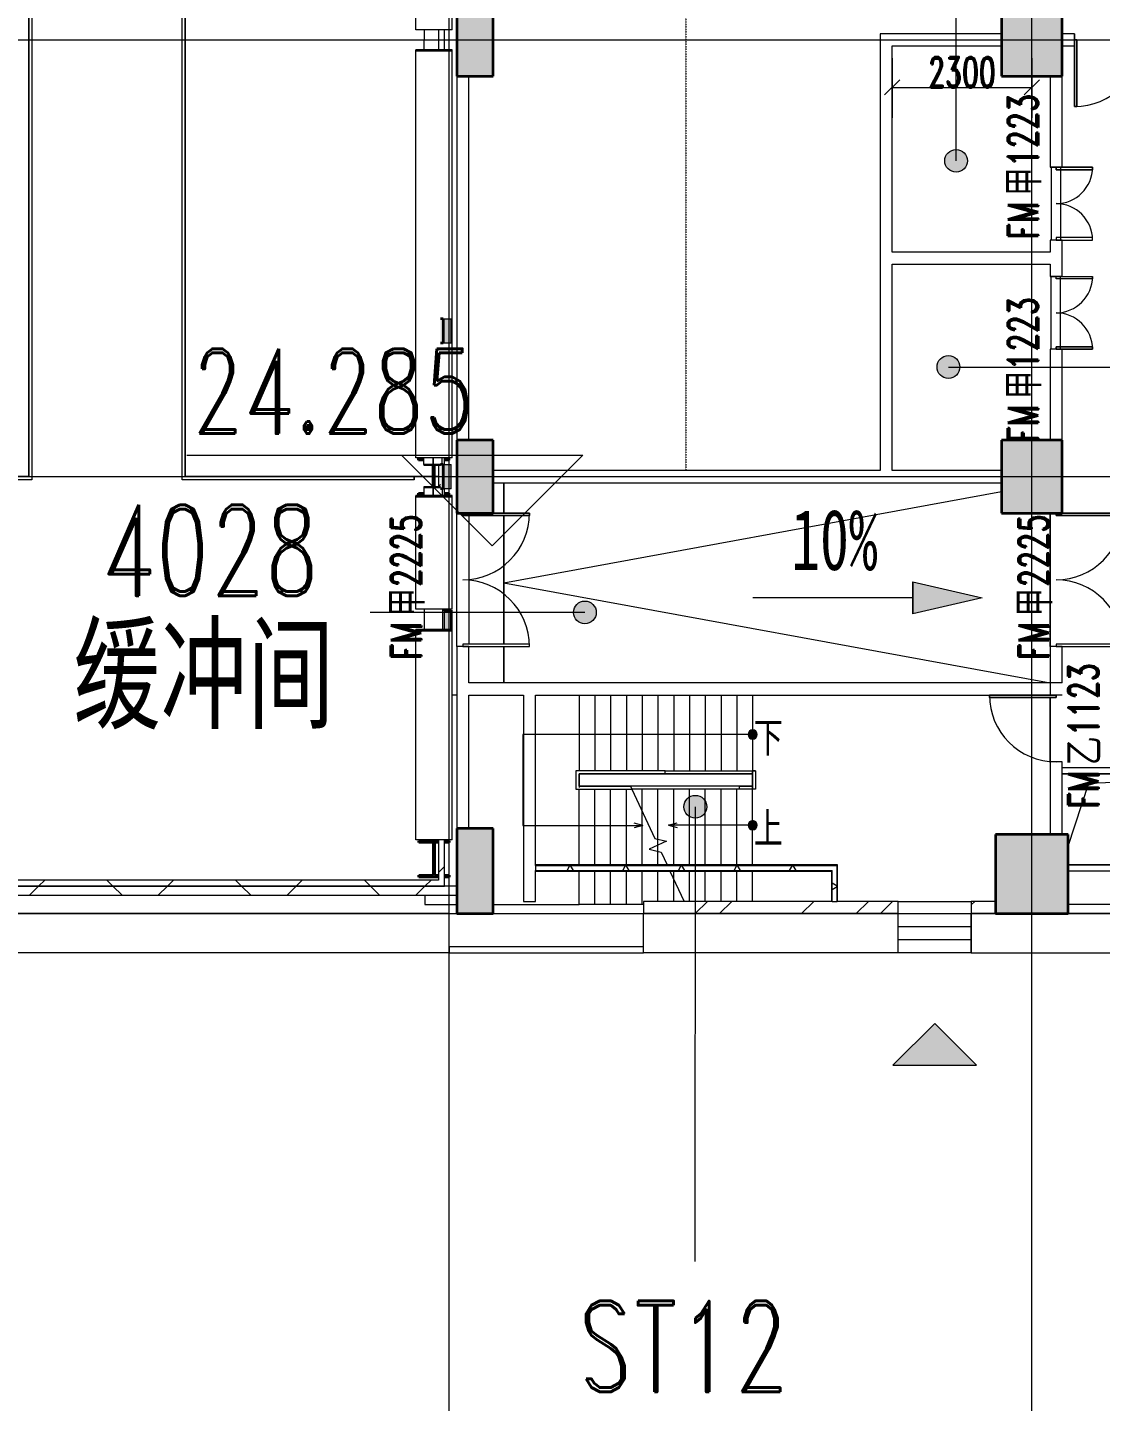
# Model space of a CAD drawing. Header units: millimetres. Extents: x -30000 to 430621, y -31706 to 192400.
# Drawn here: x 237854 to 255531, y -8044 to 14604 of the extents above; entities that cross this region are included whole.
import ezdxf

# ---------------------------------------------------------------- set-up
doc = ezdxf.new("R2010")
doc.units = ezdxf.units.MM
for name, pattern in [('Dash', [6.35, 3.175, -3.175]), ('架空线', [3.97, 2.38, -1.59]), ('轴网线', [22.04, 18.38, -1.83, 0, -1.83])]:
    doc.linetypes.add(name, pattern=pattern)
doc.layers.get('0').update_dxf_attribs({"color": 8})
doc.layers.get('Defpoints').update_dxf_attribs({"color": 8})
for name, color, linetype, lineweight in [('A-ANNO-DIMS', 8, 'Continuous', 9), ('A-ANNO-NOTE', 8, 'Continuous', 5), ('A-AREA-IDEN', 8, 'Continuous', 9), ('A-DETL', 8, 'Continuous', 18), ('A-DETL-GENF', 8, 'Continuous', 18), ('A-DOOR', 8, 'Continuous', 5), ('A-DOOR-IDEN', 8, 'Continuous', 9), ('A-DOOR-OPNG', 8, 'Continuous', 5), ('A-FLOR', 8, 'Continuous', 5), ('A-FLOR-HRAL', 8, 'Continuous', 5), ('A-GENM', 8, 'Continuous', 5), ('A-GLAZ', 8, 'Continuous', 5), ('A-WALL', 8, 'Continuous', 5), ('A-WALL-FNSH', 8, 'Continuous', 9), ('A-WALL-PATT', 8, 'Continuous', 9), ('Q-SPCQ', 8, 'Continuous', 5), ('S-BEAM', 8, 'Continuous', 5), ('S-COLS', 8, 'Continuous', 5), ('S-GRID', 8, 'Continuous', 9), ('S-STRS', 8, 'Continuous', 5), ('S-STRS-MBND', 8, 'Continuous', 5)]:
    doc.layers.add(name, color=color, linetype=linetype, lineweight=lineweight)
doc.styles.add('RomanD', font='romand__.ttf', dxfattribs={"width": 0.7, "height": 1500})
doc.styles.add('RomanD_1', font='romand__.ttf', dxfattribs={"width": 0.7, "height": 500})
doc.styles.add('RomanD_2', font='romand__.ttf', dxfattribs={"width": 0.7, "height": 1400})
doc.styles.add('RomanD_5', font='romand__.ttf', dxfattribs={"width": 0.65, "height": 500})
doc.styles.add('仿宋', font='simfang.ttf', dxfattribs={"width": 0.7, "height": 500})
doc.styles.add('仿宋_2', font='simfang.ttf', dxfattribs={"width": 0.7, "height": 1500})
doc.styles.add('宋体', font='SimSun.ttf', dxfattribs={"width": 0.7, "height": 1000})
doc.styles.add('微软雅黑', font='Microsoft YaHei.ttf', dxfattribs={"width": 0.7, "height": 500})
doc.dimstyles.new('1mm', dxfattribs={"dimscale": 304.8, "dimtxt": 501.787367, "dimasz": 0.82021, "dimexe": 1.64042, "dimexo": 0.0625, "dimgap": 0, "dimtad": 1, "dimdec": 0, "dimzin": 0, "dimdsep": 46, "dimtxsty": 'RomanD_5', "dimblk1": 'OBLIQUE', "dimblk2": 'OBLIQUE', "dimsah": 1, "dimcen": 0.09, "dimazin": 0, "dimtfac": 1, "dimtdec": 4, "dimtix": 1, "dimtmove": 0, "dimatfit": 3, "dimfxl": 1.64042, "dimfxlon": 1, "dimtvp": 1, "dimtolj": 1, "dimtzin": 0, "dimlwd": 18, "dimlwe": 18, "dimarcsym": 2})
pattern_1 = [(45, (-4e-09, 0), (-1060.66, 1060.66), []), (135, (-4e-09, 0), (-1060.66, -1060.66), [])]

# ---------------------------------------------------------------- blocks, each defined once
blk = doc.blocks.new('钢_梁_焊接H - H600X600X20X36-658881-LAY-4F-1_500-A')
at = {"layer": 'S-BEAM', "color": 8, "lineweight": 15, "true_color": 0x777777}
for p, q in [((244250, 21437), (244250, 21436)), ((244385, 21437), (244250, 21437)), ((244250, 21436), (244385, 21436)), ((244250, 21418), (244250, 21436)), ((244540, 21420), (244250, 21420)), ((244250, 21420), (244250, 21418)), ((244250, 21418), (244850, 21418)), ((244250, 14563), (244250, 21418)), ((244850, 21420), (244560, 21420)), ((244850, 21437), (244685, 21437)), ((244685, 21436), (244850, 21436)), ((244850, 21436), (244850, 21437)), ((244850, 21418), (244850, 21436)), ((244850, 21418), (244850, 21420)), ((244850, 14563), (244850, 21418)), ((244850, 14563), (244250, 14563))]:
    blk.add_line(p, q, dxfattribs=at)
blk = doc.blocks.new('钢_梁_焊接H - H600X600X20X36-658882-LAY-4F-1_500-A')
at = {"layer": 'S-BEAM', "color": 8, "lineweight": 15, "true_color": 0x777777}
for p, q in [((244250, 14237), (244250, 14236)), ((244850, 14237), (244250, 14237)), ((244250, 14236), (244540, 14236)), ((244250, 14218), (244250, 14236)), ((244540, 14220), (244250, 14220)), ((244250, 14220), (244250, 14218)), ((244250, 14218), (244850, 14218)), ((244250, 7513), (244250, 14218)), ((244540, 14236), (244540, 14220)), ((244560, 14220), (244560, 14236)), ((244560, 14236), (244850, 14236)), ((244850, 14220), (244560, 14220)), ((244850, 14236), (244850, 14237)), ((244850, 14218), (244850, 14236)), ((244850, 14218), (244850, 14220)), ((244850, 7513), (244850, 14218)), ((244850, 7513), (244250, 7513))]:
    blk.add_line(p, q, dxfattribs=at)
blk = doc.blocks.new('钢_梁_焊接H - H600X600X20X36-658883-LAY-4F-1_500-A')
at = {"layer": 'S-BEAM', "color": 8, "lineweight": 15, "true_color": 0x777777}
for p, q in [((244250, 6887), (244250, 6886)), ((244531, 6887), (244250, 6887)), ((244250, 6886), (244531, 6886)), ((244250, 6869), (244250, 6886)), ((244540, 6870), (244250, 6870)), ((244250, 6870), (244250, 6869)), ((244250, 6869), (244850, 6869)), ((244250, 5014), (244250, 6869)), ((244540, 6879), (244540, 6870)), ((244850, 6887), (244541, 6887)), ((244560, 6870), (244560, 6886)), ((244560, 6886), (244850, 6886)), ((244850, 6870), (244560, 6870)), ((244850, 6886), (244850, 6887)), ((244850, 6869), (244850, 6886)), ((244850, 6869), (244850, 6870)), ((244850, 5014), (244850, 6869)), ((244850, 5014), (244250, 5014))]:
    blk.add_line(p, q, dxfattribs=at)
blk = doc.blocks.new('钢_梁_焊接H - H600X600X20X36-658884-LAY-4F-1_500-A')
at = {"layer": 'S-BEAM', "color": 8, "lineweight": 15, "true_color": 0x777777}
for p, q in [((244250, 4680), (244250, 4679)), ((244850, 4680), (244250, 4680)), ((244250, 4679), (244540, 4679)), ((244250, 4659), (244250, 4679)), ((244540, 4659), (244250, 4659)), ((244250, 4659), (244250, 4657)), ((244250, 4657), (244850, 4657)), ((244250, 1213), (244250, 4657)), ((244540, 4679), (244540, 4659)), ((244560, 4659), (244560, 4679)), ((244560, 4679), (244850, 4679)), ((244850, 4659), (244560, 4659)), ((244850, 4679), (244850, 4680)), ((244850, 4659), (244850, 4679)), ((244850, 4657), (244850, 4659)), ((244850, 1213), (244850, 4657)), ((244850, 1213), (244250, 1213))]:
    blk.add_line(p, q, dxfattribs=at)
blk = doc.blocks.new('钢_柱_焊接H - H600X500X20X30-V73-LAY-4F-1_500-A')
at = {"layer": 'S-COLS', "lineweight": 15, "true_color": 0xdddddd}
h = blk.add_hatch(color=254, dxfattribs=at)
h.paths.add_polyline_path([(-18, -300), (75, -300), (75, -270), (10, -270), (10, 270), (75, 270), (75, 300), (-250, 300), (-250, 270), (-10, 270), (-10, -270), (-250, -270), (-250, -300), (-167, -300)], flags=0)
h.paths.add_polyline_path([(175, -300), (250, -300), (250, -270), (175, -270), (175, -291)], flags=0)
h.paths.add_polyline_path([(250, 270), (250, 300), (175, 300), (175, 270)], flags=0)
at = {"layer": 'S-COLS', "color": 8, "lineweight": 35, "true_color": 0x777777}
for p, q in [((-250, 300), (75, 300)), ((-250, 270), (-250, 300)), ((-10, 270), (-250, 270)), ((-10, -270), (-10, 270)), ((10, 270), (10, -270)), ((75, 270), (10, 270)), ((173, 300), (250, 300)), ((250, 270), (173, 270)), ((250, 300), (250, 270)), ((-250, -270), (-10, -270)), ((-250, -300), (-250, -270)), ((75, -300), (-250, -300)), ((10, -270), (75, -270)), ((175, -270), (250, -270)), ((250, -300), (175, -300)), ((250, -270), (250, -300))]:
    blk.add_line(p, q, dxfattribs=at)
blk = doc.blocks.new('钢_柱_焊接H - H600X500X20X30-659276-LAY-4F-1_500-A')
at = {"layer": 'S-COLS', "lineweight": 15, "true_color": 0xdddddd}
h = blk.add_hatch(color=254, dxfattribs=at)
h.paths.add_polyline_path([(-160, -300), (-159, -300), (-160, -270), (-250, -270), (-250, -300)], flags=0)
h.paths.add_polyline_path([(180, -300), (250, -300), (250, -270), (180, -270), (180, -291)], flags=0)
h.paths.add_polyline_path([(-10, -167), (10, -167), (10, 190), (-10, 190), (-10, -167)], flags=0)
h.paths.add_polyline_path([(-160, 270), (-160, 300), (-250, 300), (-250, 270), (-160, 270)], flags=0)
h.paths.add_polyline_path([(180, 270), (250, 270), (250, 300), (180, 300), (180, 291)], flags=0)
at = {"layer": 'S-COLS', "color": 8, "lineweight": 35, "true_color": 0x777777}
for p, q in [((-250, 300), (-160, 300)), ((-250, 270), (-250, 300)), ((-160, 270), (-250, 270)), ((180, 300), (250, 300)), ((250, 270), (180, 270)), ((250, 300), (250, 270)), ((-10, -167), (-10, 190)), ((10, 190), (10, -167)), ((-250, -270), (-159, -270)), ((-250, -300), (-250, -270)), ((-159, -300), (-250, -300)), ((180, -270), (250, -270)), ((250, -300), (180, -300)), ((250, -270), (250, -300))]:
    blk.add_line(p, q, dxfattribs=at)
blk = doc.blocks.new('钢_梁_焊接H - H300X300X10X15-658938-LAY-4F-1_500-A')
at = {"layer": 'S-BEAM', "color": 8, "lineweight": 15, "true_color": 0x777777}
for p, q in [((244659, 7033), (244385, 7032)), ((244385, 7032), (244385, 7023)), ((244385, 7023), (244530, 7023)), ((244385, 7023), (244386, 6886)), ((244530, 7023), (244531, 6869)), ((244541, 6879), (244540, 7023)), ((244540, 7023), (244659, 7023)), ((244685, 7000), (244686, 6886)), ((244390, 5014), (244391, 4679)), ((244690, 5014), (244691, 4679))]:
    blk.add_line(p, q, dxfattribs=at)
blk = doc.blocks.new('钢_梁_焊接H - H300X300X10X15-658939-LAY-4F-1_500-A')
at = {"layer": 'S-BEAM', "color": 8, "lineweight": 15, "true_color": 0x777777}
for p, q in [((244390, 14236), (244390, 14397)), ((244385, 7399), (244385, 7513)), ((244530, 7513), (244530, 7399)), ((244540, 7399), (244540, 7513)), ((244685, 7400), (244685, 7513)), ((244530, 7399), (244385, 7399)), ((244385, 7399), (244385, 7390)), ((244385, 7390), (244659, 7390)), ((244659, 7399), (244540, 7399))]:
    blk.add_line(p, q, dxfattribs=at)
blk = doc.blocks.new('钢_梁_焊接H - H300X300X10X15-658940-LAY-4F-1_500-A')
at = {"layer": 'S-BEAM', "color": 8, "lineweight": 15, "true_color": 0x777777}
for p, q in [((244530, 21679), (244385, 21679)), ((244385, 21679), (244385, 21670)), ((244385, 21670), (244530, 21670)), ((244385, 21670), (244385, 21600)), ((244530, 21670), (244530, 21600)), ((244530, 21587), (244530, 21501)), ((244685, 21680), (244540, 21679)), ((244540, 21670), (244685, 21670)), ((244540, 21501), (244540, 21600)), ((244685, 21670), (244685, 21680)), ((244685, 21670), (244685, 21600)), ((244685, 21600), (244685, 21502)), ((244530, 21501), (244385, 21501)), ((244385, 21501), (244385, 21492)), ((244385, 21492), (244685, 21492)), ((244385, 21492), (244385, 21418)), ((244685, 21502), (244540, 21501)), ((244685, 21492), (244685, 21502)), ((244685, 21492), (244685, 21418)), ((244390, 14563), (244390, 14397))]:
    blk.add_line(p, q, dxfattribs=at)
blk = doc.blocks.new('混凝土 - 矩形 - 柱 - 400X400-659283-LAY-4F-1_500-A')
at = {"layer": 'S-COLS', "lineweight": 15, "true_color": 0xdddddd}
blk.add_hatch(color=254, dxfattribs=at).paths.add_polyline_path([(200, -121), (200, 200), (92, 200), (92, -121)], flags=0)
at = {"layer": 'S-COLS', "color": 8, "lineweight": 35, "true_color": 0x777777}
for p, q in [((92, 200), (200, 200)), ((200, 200), (200, -121))]:
    blk.add_line(p, q, dxfattribs=at)
blk = doc.blocks.new('X-ST-F3-04-C-002_HLP2_rvt-1-LAY-4F-1_500-A')
at = {"layer": 'S-COLS', "true_color": 0xdddddd}
for points in [[(244700, 9400), (244700, 9800), (244659, 9800), (244659, 9400)], [(244685, 7000), (244700, 7000), (244699, 7400), (244659, 7399), (244659, 7000)]]:
    blk.add_hatch(color=254, dxfattribs=at).paths.add_polyline_path(points, flags=0)
at = {"layer": 'S-COLS', "true_color": 0xbababa}
for points in [[(244714, 9400), (244833, 9400), (244833, 9800), (244700, 9800), (244706, 9400)], [(244833, 7000), (244833, 7400), (244700, 7400), (244700, 7000), (244725, 7000)]]:
    blk.add_hatch(color=9, dxfattribs=at).paths.add_polyline_path(points, flags=0)
at = {"layer": 'S-COLS', "color": 8, "lineweight": 35, "true_color": 0x777777}
for p, q in [((244700, 9800), (244659, 9800)), ((244700, 9800), (244700, 9400)), ((244700, 9400), (244659, 9400)), ((244700, 7400), (244659, 7400)), ((244700, 7400), (244700, 7000)), ((244700, 7000), (244659, 7000))]:
    blk.add_line(p, q, dxfattribs=at)
at = {"layer": 'S-COLS', "color": 8, "lineweight": 15, "true_color": 0x777777}
for p, q in [((244700, 9800), (244833, 9800)), ((244833, 9400), (244833, 9800)), ((244833, 9400), (244700, 9400)), ((244700, 7400), (244833, 7400)), ((244833, 7000), (244833, 7400)), ((244833, 7000), (244700, 7000))]:
    blk.add_line(p, q, dxfattribs=at)
at = {"color": 8, "lineweight": 15, "true_color": 0x777777}
for name, p in [('钢_梁_焊接H - H300X300X10X15-658940-LAY-4F-1_500-A', (0, 0)), ('钢_梁_焊接H - H600X600X20X36-658881-LAY-4F-1_500-A', (0, 0)), ('钢_梁_焊接H - H300X300X10X15-658939-LAY-4F-1_500-A', (0, 0)), ('钢_梁_焊接H - H600X600X20X36-658882-LAY-4F-1_500-A', (0, 0)), ('钢_柱_焊接H - H600X500X20X30-659276-LAY-4F-1_500-A', (244545, 7200)), ('钢_梁_焊接H - H300X300X10X15-658938-LAY-4F-1_500-A', (0, 0)), ('钢_梁_焊接H - H600X600X20X36-658883-LAY-4F-1_500-A', (0, 0)), ('混凝土 - 矩形 - 柱 - 400X400-659283-LAY-4F-1_500-A', (244633, 4801)), ('钢_梁_焊接H - H600X600X20X36-658884-LAY-4F-1_500-A', (0, 0)), ('钢_柱_焊接H - H600X500X20X30-V73-LAY-4F-1_500-A', (244550, 900))]:
    blk.add_blockref(name, p, dxfattribs=at)
blk = doc.blocks.new('X-ST-F3-04-C-001_HLP2_rvt-1-LAY-4F-1_500-A')
at = {"layer": 'S-COLS', "true_color": 0xc0c0c0}
for points in [[(245125, 13800), (245525, 13800), (245525, 15000), (244925, 15000), (244925, 13800), (245038, 13800)], [(254900, 13800), (254900, 15000), (253900, 15000), (253900, 13800)], [(245125, 6600), (245525, 6600), (245525, 7800), (244925, 7800), (244925, 6600), (244958, 6600)], [(253900, 6600), (254900, 6600), (254900, 7800), (253900, 7800), (253900, 7100)], [(244925, 0), (245525, 0), (245525, 1400), (244925, 1400), (244925, 150)], [(254800, 0), (255000, 0), (255000, 1300), (253800, 1300), (253800, 0), (254700, 0)]]:
    blk.add_hatch(color=9, dxfattribs=at).paths.add_polyline_path(points, flags=0)
at = {"layer": 'S-COLS', "color": 7, "lineweight": 35}
for p, q in [((244925, 15000), (244925, 13800)), ((245525, 13800), (245525, 15000)), ((253900, 15000), (253900, 13800)), ((254900, 13800), (254900, 15000)), ((244925, 13800), (245525, 13800)), ((253900, 13800), (254900, 13800)), ((245525, 7800), (244925, 7800)), ((244925, 7800), (244925, 6600)), ((245525, 6600), (245525, 7800)), ((254900, 7800), (253900, 7800)), ((253900, 7800), (253900, 6600)), ((254900, 6600), (254900, 7800)), ((244925, 6600), (245525, 6600)), ((253900, 6600), (254900, 6600)), ((245525, 1400), (244925, 1400)), ((244925, 1400), (244925, 0)), ((245525, 0), (245525, 1400)), ((255000, 1300), (253800, 1300)), ((253800, 1300), (253800, 0)), ((255000, 0), (255000, 1300)), ((244925, 0), (245525, 0)), ((253800, 0), (255000, 0))]:
    blk.add_line(p, q, dxfattribs=at)
blk = doc.blocks.new('栏杆扶手 - 栏杆扶手-1409042-LAY-4F-1_500-A')
at = {"layer": 'A-FLOR-HRAL', "lineweight": 15}
for p, q in [((246890, 2350), (246890, 2050)), ((248360, 2350), (246890, 2350)), ((246940, 2300), (246940, 2075)), ((248360, 2300), (246940, 2300)), ((246890, 2050), (246940, 2050)), ((246890, 2050), (246940, 2050)), ((246890, 2050), (246940, 2050)), ((246940, 2100), (247786, 2100)), ((246940, 2050), (247809, 2050))]:
    blk.add_line(p, q, dxfattribs=at)
blk = doc.blocks.new('顶部扶栏类型 - 顶部扶栏_内部_-1409049-LAY-4F-1_500-A')
at = {"layer": 'A-FLOR-HRAL', "lineweight": 15}
for p, q in [((248360, 2300.4), (248360, 2350.4)), ((248360, 2350.4), (249800, 2350.4)), ((249800, 2300.4), (248360, 2300.4)), ((249800, 2350.4), (249800, 2300.4))]:
    blk.add_line(p, q, dxfattribs=at)
blk = doc.blocks.new('顶部扶栏类型 - 顶部扶栏_内部_-V393-LAY-4F-1_500-A')
at = {"layer": 'A-FLOR-HRAL', "lineweight": 15}
for p, q in [((248360, 2350.4), (249800, 2350.4)), ((248360, 2300.4), (249800, 2300.4)), ((249800, 2350.4), (249800, 2300.4))]:
    blk.add_line(p, q, dxfattribs=at)
blk = doc.blocks.new('顶部扶栏类型 - 顶部扶栏_内部_-1410330-LAY-4F-1_500-A')
at = {"layer": 'A-FLOR-HRAL', "lineweight": 15}
for p, q in [((249583, 2050), (249583, 2100)), ((249583, 2100), (249800, 2100)), ((249800, 2050), (249583, 2050)), ((249800, 2100), (249800, 2050))]:
    blk.add_line(p, q, dxfattribs=at)
blk = doc.blocks.new('顶部扶栏类型 - 顶部扶栏_内部_-V394-LAY-4F-1_500-A')
at = {"layer": 'A-FLOR-HRAL', "lineweight": 15}
for p, q in [((247786, 2100), (247809, 2050)), ((249800, 2100), (247786, 2100)), ((249800, 2050), (247809, 2050)), ((249800, 2050), (249800, 2100))]:
    blk.add_line(p, q, dxfattribs=at)
blk = doc.blocks.new('顶部扶栏类型 - 顶部扶栏_内部_-1697236-LAY-4F-1_500-A')
at = {"layer": 'A-FLOR-HRAL', "lineweight": 15}
for p, q in [((249800, 2350), (249850, 2350)), ((249800, 2099.6), (249800, 2350)), ((249850, 2350), (249850, 2050)), ((249850, 2050), (249800, 2050))]:
    blk.add_line(p, q, dxfattribs=at)
blk = doc.blocks.new('顶部扶栏类型 - 顶部扶栏_内部_-V398-LAY-4F-1_500-A')
at = {"layer": 'A-FLOR-HRAL', "lineweight": 15}
for p, q in [((249850, 2350), (249800, 2350)), ((249800, 2350), (249800, 2099.6)), ((249850, 2350), (249850, 2050)), ((249850, 2050), (249800, 2050))]:
    blk.add_line(p, q, dxfattribs=at)
blk = doc.blocks.new('下楼梯路径-D - 顺砌剖面-1884699-LAY-4F-1_500-A')
at = {"layer": 'A-DETL-GENF', "true_color": 0x808080}
blk.add_hatch(color=8, dxfattribs=at).paths.add_polyline_path([(844, 1086), (877, 1096), (897, 1108), (909, 1123), (919, 1161), (909, 1198), (882, 1226), (844, 1236), (807, 1226), (780, 1198), (772, 1180), (772, 1142), (780, 1123), (807, 1096), (835, 1088)], flags=0)
at = {"layer": 'A-DETL-GENF'}
for p, q in [((772, 1161), (-2941, 1161)), ((-2941, 1161), (-2941, -339)), ((844, 1161), (772, 1161)), ((-2941, -339), (-964, -339)), ((-964, -339), (-1109, -300)), ((-964, -339), (-1109, -378))]:
    blk.add_line(p, q, dxfattribs=at)
for start, end in [(0, 180), (180, 360)]:
    blk.add_arc((844, 1161), 75, start, end, dxfattribs=at)
blk = doc.blocks.new('上楼梯路径-B - 顺砌剖面-1883782-LAY-4F-1_500-A')
at = {"layer": 'A-DETL-GENF', "true_color": 0x808080}
blk.add_hatch(color=8, dxfattribs=at).paths.add_polyline_path([(0, -307), (38, -297), (65, -270), (75, -232), (72, -213), (53, -179), (19, -160), (-19, -160), (-53, -179), (-72, -213), (-72, -242), (-65, -270), (-37, -297)], flags=0)
at = {"layer": 'A-DETL-GENF'}
for p, q in [((-1388, -232), (-1243, -193)), ((-75, -232), (-1388, -232)), ((-1388, -232), (-1243, -271)), ((53, -232), (-70, -232))]:
    blk.add_line(p, q, dxfattribs=at)
for start, end in [(0, 180), (180, 360)]:
    blk.add_arc((0, -232), 75, start, end, dxfattribs=at)
blk = doc.blocks.new('AR-F3-00-STA-001_HLP2_rvt-1-LAY-4F-1_500-A')
at = {"layer": 'S-STRS', "lineweight": 15}
for p, q in [((244925, 3600), (244850, 3600)), ((246940, 3600), (246940, 2350)), ((247200, 3600), (247200, 2350)), ((247460, 3600), (247460, 2350)), ((247720, 3600), (247720, 2350)), ((247980, 3600), (247980, 2350)), ((248240, 3600), (248240, 2350)), ((248500, 3600), (248500, 2350)), ((248760, 3600), (248760, 2350)), ((249020, 3600), (249020, 2350)), ((249280, 3600), (249280, 2350)), ((249540, 3600), (249540, 2350)), ((249800, 3600), (249800, 3025)), ((254700, 2500), (254700, 3560)), ((249800, 3025), (249800, 3010)), ((249800, 3005), (249800, 2880)), ((249800, 2875), (249800, 2350)), ((246940, 2100), (246940, 2300)), ((246940, 2300), (247200, 2300)), ((247200, 2300), (247460, 2300)), ((247460, 2300), (247720, 2300)), ((247720, 2300), (247980, 2300)), ((247980, 2300), (248240, 2300)), ((248240, 2300), (248500, 2300)), ((248500, 2300), (248760, 2300)), ((248760, 2300), (249020, 2300)), ((249020, 2300), (249280, 2300)), ((249280, 2300), (249540, 2300)), ((249540, 2300), (249800, 2300)), ((247200, 2100), (246940, 2100)), ((246940, 800), (246940, 2050)), ((247460, 2100), (247200, 2100)), ((247200, 800), (247200, 2050)), ((247720, 2100), (247460, 2100)), ((247460, 800), (247460, 2050)), ((247785, 2100), (247720, 2100)), ((247720, 800), (247720, 2050)), ((247980, 2100), (247785, 2100)), ((248240, 2100), (247980, 2100)), ((247980, 1683), (247980, 2050)), ((248500, 2100), (248240, 2100)), ((248240, 1225), (248240, 2050)), ((248760, 2100), (248500, 2100)), ((248500, 800), (248500, 2050)), ((249020, 2100), (248760, 2100)), ((248760, 800), (248760, 2050)), ((249280, 2100), (249020, 2100)), ((249020, 800), (249020, 2050)), ((249540, 2100), (249280, 2100)), ((249280, 800), (249280, 2050)), ((249800, 2100), (249540, 2100)), ((249540, 800), (249540, 2050)), ((249800, 1527), (249800, 2050)), ((247980, 800), (247980, 1683)), ((249800, 1380), (249800, 1522)), ((249800, 800), (249800, 1380)), ((248240, 1125), (248240, 1225)), ((248240, 1025), (248240, 1125)), ((248240, 800), (248240, 1025)), ((246940, 150), (246940, 700)), ((247200, 150), (247200, 700)), ((247460, 150), (247460, 700)), ((247720, 150), (247720, 700)), ((247980, 150), (247980, 700)), ((248240, 200), (248240, 700)), ((248500, 567), (248500, 700)), ((248760, 200), (248760, 700)), ((249020, 200), (249020, 700)), ((249280, 200), (249280, 700)), ((249540, 200), (249540, 700)), ((249800, 200), (249800, 700)), ((248500, 200), (248500, 567)), ((244400, 300), (244400, 150)), ((244400, 150), (244925, 150)), ((245525, 150), (246940, 150)), ((247200, 150), (246940, 150)), ((247460, 150), (247200, 150)), ((247720, 150), (247460, 150)), ((247980, 150), (247720, 150)), ((248000, 150), (247980, 150))]:
    blk.add_line(p, q, dxfattribs=at)
at = {"layer": 'S-STRS', "linetype": '架空线', "lineweight": 15}
for p, q in [((246940, 3600), (246940, 2350)), ((247200, 3600), (247200, 2350)), ((247460, 3600), (247460, 2350)), ((247720, 3600), (247720, 2350)), ((247980, 3600), (247980, 2350)), ((248240, 3600), (248240, 2350)), ((248500, 3600), (248500, 2350)), ((248760, 3600), (248760, 2350)), ((249020, 3600), (249020, 2350)), ((249280, 3600), (249280, 2350)), ((249540, 3600), (249540, 2350)), ((249800, 3600), (249800, 3025)), ((249800, 3025), (249800, 3010)), ((249800, 3005), (249800, 2880)), ((249800, 2875), (249800, 2350)), ((246940, 800), (246940, 2050)), ((247200, 800), (247200, 2050)), ((247460, 800), (247460, 2050)), ((247720, 800), (247720, 2050)), ((247980, 1683), (247980, 2050)), ((248240, 1225), (248240, 2050)), ((248500, 800), (248500, 2050)), ((248760, 800), (248760, 2050)), ((249020, 800), (249020, 2050)), ((249280, 800), (249280, 2050)), ((249540, 800), (249540, 2050)), ((249800, 1527), (249800, 2050)), ((247980, 800), (247980, 1683)), ((249800, 1380), (249800, 1522)), ((249800, 800), (249800, 1380)), ((248240, 1125), (248240, 1225)), ((248240, 1025), (248240, 1125)), ((248240, 800), (248240, 1025)), ((246940, 150), (246940, 700)), ((247200, 150), (247200, 700)), ((247460, 150), (247460, 700)), ((247720, 150), (247720, 700)), ((247980, 150), (247980, 700)), ((248240, 200), (248240, 700)), ((248500, 567), (248500, 700)), ((248760, 200), (248760, 700)), ((249020, 200), (249020, 700)), ((249280, 200), (249280, 700)), ((249540, 200), (249540, 700)), ((249800, 200), (249800, 700)), ((248500, 200), (248500, 567))]:
    blk.add_line(p, q, dxfattribs=at)
at = {"layer": 'S-STRS-MBND', "lineweight": 15}
for p, q in [((247809, 2050), (248187, 1238)), ((248382, 1191), (248098, 1059)), ((248187, 1238), (248382, 1191)), ((248098, 1059), (248293, 1012)), ((248293, 1012), (248392, 800)), ((248438, 700), (248671, 200))]:
    blk.add_line(p, q, dxfattribs=at)
at = {"lineweight": 15}
for name, p in [('下楼梯路径-D - 顺砌剖面-1884699-LAY-4F-1_500-A', (248956, 1789)), ('上楼梯路径-B - 顺砌剖面-1883782-LAY-4F-1_500-A', (249800, 1687))]:
    blk.add_blockref(name, p, dxfattribs=at)
at = {"color": 163, "lineweight": 15, "true_color": 0x667fcc}
for name in ['栏杆扶手 - 栏杆扶手-1409042-LAY-4F-1_500-A', '顶部扶栏类型 - 顶部扶栏_内部_-1409049-LAY-4F-1_500-A', '顶部扶栏类型 - 顶部扶栏_内部_-V393-LAY-4F-1_500-A', '顶部扶栏类型 - 顶部扶栏_内部_-1697236-LAY-4F-1_500-A', '顶部扶栏类型 - 顶部扶栏_内部_-V398-LAY-4F-1_500-A', '顶部扶栏类型 - 顶部扶栏_内部_-V394-LAY-4F-1_500-A', '顶部扶栏类型 - 顶部扶栏_内部_-1410330-LAY-4F-1_500-A']:
    blk.add_blockref(name, (0, 0), dxfattribs=at)
at = {"layer": 'A-ANNO-NOTE', "color": 7, "lineweight": 15, "char_height": 500, "width": 673.42, "attachment_point": 1, "style": '仿宋'}
for s, insert in [('\\f仿宋|b0|i0|c134|p49|;\\W.7;下', (249821, 3153)), ('\\f仿宋|b0|i0|c134|p49|;\\W.7;上', (249821, 1658))]:
    blk.add_mtext(s, dxfattribs=dict(at, insert=insert))
blk = doc.blocks.new('双扇平开防火门_带观察窗 - FM甲1223-4644325-LAY-4F-1_500-A')
at = {"layer": 'A-DOOR'}
for p, q in [((-600, 0), (-600, 600)), ((-600, 600), (-560, 600)), ((-600, 600), (-600, 400)), ((-560, 600), (-600, 600)), ((-560, 600), (-560, 0)), ((-560, 400), (-560, 600)), ((600, 600), (560, 600)), ((560, 600), (560, 0)), ((600, 600), (560, 600)), ((560, 600), (560, 400)), ((600, 0), (600, 600)), ((600, 400), (600, 600)), ((-600, 400), (-600, 200)), ((-560, 200), (-560, 400)), ((560, 400), (560, 200)), ((600, 200), (600, 400)), ((-600, 200), (-600, 100)), ((-560, 0), (-600, 0)), ((-600, 0), (-560, 0)), ((-560, 0), (-560, 200)), ((560, 200), (560, 0)), ((560, 0), (600, 0)), ((560, 0), (600, 0)), ((600, 100), (600, 200))]:
    blk.add_line(p, q, dxfattribs=at)
for centre, start, end in [((-600, 0), 0, 90), ((600, 0), 90, 180)]:
    blk.add_arc(centre, 600, start, end, dxfattribs=at)
at = {"layer": 'A-DOOR-OPNG'}
for p, q in [((-600, 100), (-600, -100)), ((-600, 70), (600, 70)), ((600, 100), (600, -100)), ((-600, -80), (600, -80))]:
    blk.add_line(p, q, dxfattribs=at)
blk = doc.blocks.new('双扇平开防火门_带观察窗 - FM甲2225-4670530-LAY-4F-1_500-A')
at = {"layer": 'A-DOOR'}
for p, q in [((-1100, 100), (-1100, 1100)), ((-1100, 1100), (-1060, 1100)), ((-1100, 1100), (-1100, 900)), ((-1060, 1100), (-1100, 1100)), ((-1060, 1100), (-1060, 0)), ((-1060, 900), (-1060, 1100)), ((1100, 1100), (1060, 1100)), ((1060, 1100), (1060, 0)), ((1100, 1100), (1060, 1100)), ((1060, 1100), (1060, 900)), ((1100, 0), (1100, 1100)), ((1100, 900), (1100, 1100)), ((-1100, 900), (-1100, 700)), ((-1100, 700), (-1100, 100)), ((-1060, 700), (-1060, 900)), ((-1060, 0), (-1060, 700)), ((1060, 900), (1060, 700)), ((1060, 700), (1060, 0)), ((1100, 700), (1100, 900)), ((1100, 100), (1100, 700)), ((-1060, 0), (-1100, 0)), ((-1100, 0), (-1060, 0)), ((1060, 0), (1100, 0)), ((1060, 0), (1100, 0))]:
    blk.add_line(p, q, dxfattribs=at)
for centre, start, end in [((-1100, 0), 0, 90), ((1100, 0), 90, 180)]:
    blk.add_arc(centre, 1100, start, end, dxfattribs=at)
at = {"layer": 'A-DOOR-OPNG'}
blk.add_line((1100, 100), (1100, -100), dxfattribs=at)
blk = doc.blocks.new('单扇平开防火门_带观察窗 - FM甲1123-4703534-LAY-4F-1_500-A')
at = {"layer": 'A-DOOR'}
for p, q in [((550, 1100), (510, 1100)), ((510, 1100), (510, 0)), ((510, 1100), (550, 1100)), ((510, 900), (510, 1100)), ((550, 0), (550, 1100)), ((550, 1100), (550, 900)), ((510, 700), (510, 900)), ((510, 0), (510, 700)), ((550, 900), (550, 700)), ((550, 700), (550, 100)), ((510, 0), (550, 0)), ((550, 0), (510, 0))]:
    blk.add_line(p, q, dxfattribs=at)
blk.add_arc((550, 0), 1100, 90, 180, dxfattribs=at)
at = {"layer": 'A-DOOR-OPNG'}
for p, q in [((-550, -100), (-550, 100)), ((550, -99), (550, 100))]:
    blk.add_line(p, q, dxfattribs=at)
blk = doc.blocks.new('顶部扶栏类型 - 顶部扶栏_内部_-3241451-LAY-4F-1_500-A')
at = {"layer": 'A-FLOR-HRAL'}
for p, q in [((237875, 7200), (237875, 43025)), ((237925, 43025), (237925, 7150)), ((202824, 7200), (237875, 7200)), ((237925, 7150), (202824, 7150))]:
    blk.add_line(p, q, dxfattribs=at)
blk = doc.blocks.new('顶部扶栏类型 - 顶部扶栏_内部_-V439-LAY-4F-1_500-A')
at = {"layer": 'A-FLOR-HRAL'}
for p, q in [((237875, 43025), (237875, 7200)), ((237925, 43025), (237925, 7150)), ((237875, 7200), (202824, 7200)), ((237925, 7150), (202824, 7150))]:
    blk.add_line(p, q, dxfattribs=at)
blk = doc.blocks.new('顶部扶栏类型 - 顶部扶栏_内部_-3241665-LAY-4F-1_500-A')
at = {"layer": 'A-FLOR-HRAL'}
for p, q in [((240400, 7150), (240400, 40850)), ((240450, 40800), (240450, 7200)), ((244225, 7150), (240400, 7150)), ((240450, 7200), (244225, 7200)), ((244225, 7200), (244225, 7150))]:
    blk.add_line(p, q, dxfattribs=at)
blk = doc.blocks.new('顶部扶栏类型 - 顶部扶栏_内部_-V448-LAY-4F-1_500-A')
at = {"layer": 'A-FLOR-HRAL'}
for p, q in [((240400, 7150), (240400, 40850)), ((240450, 7200), (240450, 40800)), ((244225, 7150), (240400, 7150)), ((244225, 7200), (240450, 7200)), ((244225, 7150), (244225, 7200))]:
    blk.add_line(p, q, dxfattribs=at)
blk = doc.blocks.new('双扇平开防火门_带观察窗 - FM甲1223-4644529-LAY-4F-1_500-A')
at = {"layer": 'A-DOOR'}
for p, q in [((-560, 0), (-600, 0)), ((-600, 0), (-600, -600)), ((-600, 0), (-560, 0)), ((-560, -600), (-560, 0)), ((-560, 0), (-560, -200)), ((560, -600), (560, 0)), ((560, 0), (600, 0)), ((600, 0), (600, -600)), ((-600, -200), (-600, -100)), ((-600, -400), (-600, -200)), ((-560, -200), (-560, -400)), ((560, 0), (600, 0)), ((560, -200), (560, 0)), ((560, -400), (560, -200)), ((600, -100), (600, -200)), ((600, -200), (600, -400)), ((-600, -600), (-600, -400)), ((-560, -400), (-560, -600)), ((560, -600), (560, -400)), ((600, -400), (600, -600)), ((-600, -600), (-560, -600)), ((-560, -600), (-600, -600)), ((600, -600), (560, -600)), ((600, -600), (560, -600))]:
    blk.add_line(p, q, dxfattribs=at)
for centre, start, end in [((-600, 0), 270, 360), ((600, 0), 180, 270)]:
    blk.add_arc(centre, 600, start, end, dxfattribs=at)
at = {"layer": 'A-DOOR-OPNG'}
for p, q in [((-600, -100), (-600, 100)), ((-600, 80), (600, 80)), ((600, -100), (600, 100)), ((-600, -70), (600, -70))]:
    blk.add_line(p, q, dxfattribs=at)
blk = doc.blocks.new('单扇平开防火门_带观察窗 - FM乙1123-V453-LAY-4F-1_500-A')
at = {"layer": 'A-DOOR'}
for p, q in [((550, 1100), (510, 1100)), ((510, 1100), (510, 0)), ((510, 1100), (550, 1100)), ((510, 900), (510, 1100)), ((550, 0), (550, 1100)), ((510, 700), (510, 900)), ((510, 0), (510, 700)), ((510, 0), (550, 0)), ((550, 0), (510, 0)), ((550, 100), (550, 0))]:
    blk.add_line(p, q, dxfattribs=at)
blk.add_arc((550, 0), 1100, 90, 180, dxfattribs=at)
at = {"layer": 'A-DOOR-OPNG'}
for p, q in [((-550, -100), (-550, 100)), ((550, -99), (550, 100))]:
    blk.add_line(p, q, dxfattribs=at)
blk = doc.blocks.new('单扇窗 - XPYC1212-4534990-LAY-4F-1_500-A')
at = {"layer": 'A-GLAZ'}
for p, q in [((-600, -330), (-600, 320)), ((-600, 320), (600, 320)), ((600, 320), (600, -330)), ((-600, 103), (600, 103)), ((600, -113), (-600, -113)), ((600, -330), (-600, -330))]:
    blk.add_line(p, q, dxfattribs=at)
blk = doc.blocks.new('双扇平开防火门_带观察窗 - FM甲2225-4644519-LAY-4F-1_500-A')
at = {"layer": 'A-DOOR'}
for p, q in [((-1100, 500), (-1100, 1100)), ((-1100, 1100), (-1060, 1100)), ((-1100, 1100), (-1100, 900)), ((-1060, 1100), (-1100, 1100)), ((-1060, 1100), (-1060, 0)), ((-1060, 900), (-1060, 1100)), ((1100, 1100), (1060, 1100)), ((1060, 1100), (1060, 0)), ((1100, 1100), (1060, 1100)), ((1060, 1100), (1060, 900)), ((1100, 0), (1100, 1100)), ((1100, 900), (1100, 1100)), ((-1100, 900), (-1100, 700)), ((-1100, 700), (-1100, 500)), ((-1060, 700), (-1060, 900)), ((-1060, 0), (-1060, 700)), ((1060, 900), (1060, 700)), ((1060, 700), (1060, 0)), ((1100, 700), (1100, 900)), ((1100, 100), (1100, 700)), ((-1060, 0), (-1100, 0)), ((-1100, 0), (-1060, 0)), ((1060, 0), (1100, 0)), ((1060, 0), (1100, 0))]:
    blk.add_line(p, q, dxfattribs=at)
for centre, start, end in [((-1100, 0), 0, 90), ((1100, 0), 90, 180)]:
    blk.add_arc(centre, 1100, start, end, dxfattribs=at)
at = {"layer": 'A-DOOR-OPNG'}
blk.add_line((1100, 100), (1100, -100), dxfattribs=at)
blk = doc.blocks.new('室内坡道 - 坡道-房间内坡道 2-4432998-LAY-4F-1_500-A')
at = {"layer": 'Q-SPCQ'}
for p, q in [((1050, 9000), (-1150, 9000)), ((-1150, 9000), (1050, 9000)), ((0, 0), (1650, 9000)), ((0, 0), (-1503, 8200)), ((-1150, 0), (-1650, 0)), ((1010, 0), (-1110, 0)), ((1650, 0), (1050, 0)), ((-1650, 0), (-1150, 0)), ((-1110, 0), (1010, 0)), ((1050, 0), (1650, 0))]:
    blk.add_line(p, q, dxfattribs=at)
blk = doc.blocks.new('楼板洞口-A - F01-翻边100-4575697-LAY-4F-1_500-A')
at = {"layer": 'A-GENM'}
for p, q in [((4500, 1600), (0, 1600)), ((4500, 1600), (4500, -100)), ((0, 1500), (4400, 1500)), ((4400, 1500), (0, 1500)), ((440, 1350), (4400, 1500)), ((4400, 1500), (4400, 0)), ((4400, 0), (4400, 1500)), ((100, 307), (440, 1350)), ((4400, 0), (100, 0)), ((100, 0), (4400, 0)), ((4500, -100), (100, -100))]:
    blk.add_line(p, q, dxfattribs=at)
blk = doc.blocks.new('穿孔铝板 - 穿孔铝板-2F-4828019-LAY-4F-1_500-A')
at = {"layer": 'A-GENM'}
for p, q in [((1725, 325), (-1475, 325)), ((-1475, 325), (-1475, 225)), ((1725, 225), (1725, 325)), ((-1475, 225), (1725, 225))]:
    blk.add_line(p, q, dxfattribs=at)
blk = doc.blocks.new('坡度_自定义2 - 实心箭头 2-1911193-LAY-4F-1_500-A')
at = {"layer": 'A-ANNO-NOTE', "lineweight": 9}
blk.add_hatch(color=256, dxfattribs=at).paths.add_polyline_path([(-5, 0.529), (-5, -0.529), (-7.291, 0)], flags=0)
at = {"layer": 'A-ANNO-NOTE', "lineweight": 18}
for p, q in [((-7.291, 0), (-5, 0.529)), ((-5, -0.529), (-5, 0.529)), ((-5, 0.529), (-5, -0.529)), ((-5, -0.529), (-7.291, 0)), ((-5, 0), (0.267, 0))]:
    blk.add_line(p, q, dxfattribs=at)
blk = doc.blocks.new('高程点-说明仿宋-2 - 高程点-说明仿宋-2-4112226-LAY-4F-1_500-A')
at = {"layer": 'A-ANNO-NOTE', "lineweight": 18}
for p, q in [((0, 0), (-2.987, -2.987)), ((0, 0), (2.987, -2.987)), ((10.062, -2.987), (-2.987, -2.987))]:
    blk.add_line(p, q, dxfattribs=at)
blk = doc.blocks.new('_Oblique')
at = {"color": 0, "linetype": 'ByBlock', "lineweight": -2}
blk.add_line((-0.5, -0.5), (0.5, 0.5), dxfattribs=at)
blk = doc.blocks.new('DIMBLOCK152-LAY-4F-1_500-A')
at = {"layer": 'A-ANNO-DIMS', "color": 0, "lineweight": 18, "transparency": 16777216}
for p, q in [((252100, 14098), (252100, 13117)), ((254400, 14098), (254400, 13117)), ((252100, 13617), (254400, 13617))]:
    blk.add_line(p, q, dxfattribs=at)
at = {"layer": 'Defpoints', "color": 0, "transparency": 16777216}
for p in [(252100, 14117), (254400, 14117), (254400, 13617)]:
    blk.add_point(p, dxfattribs=at)
at = {"layer": 'A-ANNO-DIMS', "color": 0, "lineweight": 18, "transparency": 16777216, "xscale": 250, "yscale": 250, "zscale": 250, "rotation": 180}
blk.add_blockref('_Oblique', (252100, 13617), dxfattribs=at)
at = {"layer": 'A-ANNO-DIMS', "color": 0, "lineweight": 18, "transparency": 16777216, "xscale": 250, "yscale": 250, "zscale": 250}
blk.add_blockref('_Oblique', (254400, 13617), dxfattribs=at)
at = {"layer": 'A-ANNO-DIMS', "color": 0, "lineweight": 18, "transparency": 16777216, "insert": (253250, 13867), "char_height": 500, "width": 1389.57, "attachment_point": 5, "style": 'RomanD_5'}
blk.add_mtext('\\A1;2300', dxfattribs=at)

msp = doc.modelspace()

# ---------------------------------------------------------------- hatches: boundary and pattern name
at = {"layer": 'A-ANNO-NOTE'}
msp.add_hatch(color=256, dxfattribs=at).paths.add_polyline_path([(253489.3, -2500), (252800, -1810.7), (252110.7, -2500), (253400, -2500)], flags=0)
at = {"layer": 'A-AREA-IDEN', "lineweight": 18}
h = msp.add_hatch(color=256, dxfattribs=at)
edge = h.paths.add_edge_path(flags=0)
edge.add_arc((253152.1, 12406), 187.5, 0, 360)
h = msp.add_hatch(color=256, dxfattribs=at)
edge = h.paths.add_edge_path(flags=0)
edge.add_arc((253025.4, 9007.3), 187.5, 0, 360)
h = msp.add_hatch(color=256, dxfattribs=at)
edge = h.paths.add_edge_path(flags=0)
edge.add_arc((247036.5, 4962.4), 187.5, 0, 360)
h = msp.add_hatch(color=256, dxfattribs=at)
edge = h.paths.add_edge_path(flags=0)
edge.add_arc((248856, 1759.2), 187.5, 0, 360)
at = {"layer": 'A-WALL-PATT', "lineweight": 5}
h = msp.add_hatch(dxfattribs=at)
h.set_pattern_fill('FP_13', color=256, style=0, pattern_type=2)
h.set_pattern_definition(pattern_1)
h.paths.add_polyline_path([(244725, 450), (244723.3, 1212.9), (244625, 1212.9), (244625, 450)], flags=0)
h.paths.add_polyline_path([(244699.7, 4679.9), (244725, 4679.9), (244719.6, 5013.7), (244690.1, 5013.7), (244690.9, 4679.9), (244699.3, 4679.9)], flags=0)
h.paths.add_polyline_path([(244685.7, 6887.1), (244725, 6887.1), (244725, 7000.5), (244685.5, 7000.5)], flags=0)
h.paths.add_polyline_path([(244625, 7033), (244659, 7033.2), (244659, 7389.6), (244625, 7389.6), (244625, 7033.2)], flags=0)
h.paths.add_polyline_path([(244699.3, 7400.5), (244725, 7400.5), (244725, 7512.5), (244685.2, 7512.5), (244690, 7400.5)], flags=0)
h.paths.add_polyline_path([(244695, 14236.7), (244725, 14236.7), (244725, 14562.6), (244625, 14562.6), (244625, 14236.7), (244695, 14236.7)], flags=0)
h.paths.add_polyline_path([(244700.2, 21436.7), (244725, 21436.7), (244725, 21762.9), (244685.1, 21762.9), (244690.1, 21436.7)], flags=0)
h.paths.add_polyline_path([(244725, 43036.3), (244725, 43363.1), (244625, 43363.1), (244625, 43036.3), (244674.7, 43036.3)], flags=0)
h.paths.add_polyline_path([(244725, 50087.2), (244725, 50729.7), (244690.2, 50729.7), (244695.2, 50087.2), (244700.4, 50087.2)], flags=0)
h.paths.add_polyline_path([(244725, 54342.3), (244725, 104057.7), (244692.7, 104057.7), (244693.1, 103566.4), (244625, 103566.3), (244625, 98230.1), (244693.2, 98230.1), (244692.8, 89595.6), (244693.2, 88969.9), (244625, 88969.9), (244626.3, 83967.9), (244693.3, 83967.8), (244690, 74432.1), (244625, 74432.1), (244625, 69430.1), (244693.2, 69430.1), (244692.6, 60995.8), (244693.2, 60169.9), (244625, 60169.9), (244625, 54833.7), (244693.1, 54833.6), (244695.2, 54342.3)], flags=0)
h.paths.add_polyline_path([(244725, 107670.2), (244725, 108313.3), (244690.4, 108313.3), (244695.3, 107670.2), (244699.8, 107670.2)], flags=0)
h.paths.add_polyline_path([(244625, 115037.4), (244725, 115037.4), (244725, 115363.7), (244625, 115363.7), (244625, 115131.1)], flags=0)
h.paths.add_polyline_path([(244725, 136637.1), (244725, 136963.3), (244625, 136963.3), (244625, 136852.1), (244690, 136852.1), (244695.8, 136637.1)], flags=0)
h.paths.add_polyline_path([(244694.3, 143837.4), (244725, 143837.4), (244725, 144163.3), (244625, 144163.3), (244625, 143837.4), (244694.3, 143837.4)], flags=0)
h.paths.add_polyline_path([(244685, 151512.9), (244625, 151512.9), (244625, 151187.6), (244685, 151187.6)], flags=0)
h.paths.add_polyline_path([(244725, 150887.5), (244725, 151512.9), (244685, 151512.9), (244690.1, 150887.5), (244715.3, 150887.5)], flags=0)
h.paths.add_polyline_path([(244724, 157187.1), (244725, 157187.1), (244725, 157950), (244625, 157950), (244625, 157187.1), (244723.3, 157187.1)], flags=0)
h = msp.add_hatch(dxfattribs=at)
h.set_pattern_fill('FP_12', color=256, angle=180, style=0, pattern_type=2)
h.set_pattern_definition([(180, (250462.5, 800), (6e-13, -793.75), []), (240, (250462.5, 800), (687.41, -396.87), []), (300, (250462.5, 800), (687.41, 396.88), [])])
h.paths.add_polyline_path([(246940, 709), (251191, 709), (251191, 791), (246225, 791), (246225, 709)], flags=0)
h = msp.add_hatch(dxfattribs=at)
h.set_pattern_fill('FP_17', color=256, angle=180, style=0, pattern_type=2)
h.set_pattern_definition([(90, (251200, 450), (-793.75, 5e-14), []), (150, (251200, 450), (-396.9, -687.4), []), (210, (251200, 450), (396.9, -687.4), [])])
h.paths.add_polyline_path([(251191, 200), (251191, 709), (251109, 709), (251109, 200)], flags=0)
h = msp.add_hatch(dxfattribs=at)
h.set_pattern_fill('FP_13', color=256, style=0, pattern_type=2)
h.set_pattern_definition(pattern_1)
h.paths.add_polyline_path([(240313.3, 450), (244625, 450), (244625, 550), (250, 550), (250, 450), (237600, 450)], flags=0)
h = msp.add_hatch(dxfattribs=at)
h.set_pattern_fill('FP_13', color=256, style=0, pattern_type=2)
h.set_pattern_definition(pattern_1)
h.paths.add_polyline_path([(243636.8, 300), (244925, 300), (244925, 450), (0, 450), (0, 300), (240313.3, 300)], flags=0)
h = msp.add_hatch(dxfattribs=at)
h.set_pattern_fill('FP_16', color=256, style=0, pattern_type=2)
h.set_pattern_definition([(45, (-4e-09, 0), (-1325.825, 1325.825), []), (45, (-4e-09, 400), (-1325.825, 1325.825), []), (45, (-4e-09, 1300), (-1325.825, 1325.825), [1875, -625])])
h.paths.add_polyline_path([(253607.4, 0), (253800, 0), (253800, 200), (253400, 200), (253400, 0)], flags=0)
h.paths.add_polyline_path([(252200, 0), (252200, 200), (248000, 200), (248000, 0), (250283.9, 0)], flags=0)
h = msp.add_hatch(dxfattribs=at)
h.set_pattern_fill('FP_13', color=256, style=0, pattern_type=2)
h.set_pattern_definition(pattern_1)
h.paths.add_polyline_path([(280195.6, 0), (282600, 0), (282600, 150), (274200, 150), (274200, 0)], flags=0)
h.paths.add_polyline_path([(291350, 0), (291350, 150), (283800, 146.7), (283800, 0), (286842.6, 0)], flags=0)
h.paths.add_polyline_path([(255000, 0), (263400, 0), (263400, 150), (255000, 146.6), (255000, 8.2)], flags=0)
h.paths.add_polyline_path([(264600, 0), (265800, 0), (265800, 150), (264600, 150), (264600, 16.3)], flags=0)
h.paths.add_polyline_path([(273000, 0), (273000, 150), (271800, 150), (271800, 0), (271886.8, 0)], flags=0)

# ---------------------------------------------------------------- linework, layer by layer
at = {"layer": 'A-ANNO-NOTE', "lineweight": 18}
for p, q in [((252800, -1810.7), (252110.7, -2500)), ((253489.3, -2500), (252800, -1810.7)), ((252110.7, -2500), (253489.3, -2500))]:
    msp.add_line(p, q, dxfattribs=at)
at = {"layer": 'A-AREA-IDEN', "lineweight": 18}
for p, q in [((253152.1, 12406), (253152.1, 16031.3)), ((253025.4, 9007.3), (257032.2, 9007.3)), ((247036.5, 4962.4), (243497.7, 4962.4)), ((248856, 1759.2), (248850.3, -5736.6))]:
    msp.add_line(p, q, dxfattribs=at)
for centre in [(253152.1, 12406), (253025.4, 9007.3), (247036.5, 4962.4), (248856, 1759.2)]:
    msp.add_circle(centre, 187.5, dxfattribs=at)
at = {"layer": 'A-DETL', "linetype": 'Dash', "lineweight": 5}
msp.add_line((248700, 151100), (248700, 7300), dxfattribs=at)
at = {"layer": 'A-FLOR'}
for p, q in [((244535, 7200), (244225, 7200)), ((244625, 7200), (244555, 7200)), ((254700, 3560), (254700, 2500))]:
    msp.add_line(p, q, dxfattribs=at)
at = {"layer": 'A-WALL'}
for p, q in [((244625, 14562.6), (244625, 14235.6)), ((244725, 14235.6), (244725, 14562.6)), ((244725, 7400.5), (244725, 7512.5)), ((244625, 7389.6), (244625, 7033)), ((244725, 6886), (244725, 7000.5)), ((244925, 4400), (244925, 6600)), ((245125, 6560), (245125, 4440)), ((244725, 4678.5), (244725, 5013.7)), ((244625, 1212.9), (244625, 550)), ((244725, 450), (244725, 1212.9)), ((246225, 791), (246225, 709)), ((244625, 550), (250, 550)), ((150, 450), (244725, 450)), ((251109, 200), (251191, 200)), ((252200, 200), (253400, 200)), ((253400, -650), (252200, -650))]:
    msp.add_line(p, q, dxfattribs=at)
at = {"layer": 'A-WALL', "lineweight": 9}
for p, q in [((253900, 14500), (251900, 14500)), ((251900, 14500), (251900, 7300)), ((255100, 14500), (254900, 14500)), ((255100, 14300), (255100, 14500)), ((252100, 14300), (253900, 14300)), ((252100, 10900), (252100, 14300)), ((254900, 14300), (255100, 14300)), ((244925, 13800), (244925, 7800)), ((245125, 7800), (245125, 13800)), ((254700, 13800), (254700, 12300)), ((254900, 12300), (254900, 13800)), ((254700, 12300), (254900, 12300)), ((254900, 11100), (254700, 11100)), ((254700, 11100), (254700, 10900)), ((254900, 10500), (254900, 11100)), ((254700, 10900), (252100, 10900)), ((252100, 10700), (254700, 10700)), ((252100, 7300), (252100, 10700)), ((254700, 10700), (254700, 10500)), ((254700, 10500), (254900, 10500)), ((254900, 9300), (254700, 9300)), ((254700, 9300), (254700, 7800)), ((254900, 7800), (254900, 9300)), ((251900, 7300), (245525, 7300)), ((253900, 7300), (252100, 7300)), ((245525, 7100), (253900, 7100)), ((245125, 4400), (244925, 4400)), ((244925, 4400), (244925, 1400)), ((245125, 3800), (245125, 4400)), ((254900, 4400), (254700, 4400)), ((254700, 4400), (254700, 3600)), ((254900, 3800), (254900, 4400)), ((254900, 3800), (245125, 3800)), ((245125, 3600), (246025, 3600)), ((245125, 1400), (245125, 3600)), ((246025, 3600), (246025, 200)), ((246225, 3600), (254700, 3600)), ((246225, 791), (246225, 3600)), ((254700, 2500), (254700, 1300)), ((254900, 2500), (254700, 2500)), ((254900, 1300), (254900, 2500)), ((246225, 791), (251191, 791)), ((246225, 200), (246225, 709)), ((246225, 709), (251109, 709)), ((251109, 200), (251109, 709)), ((251191, 200), (251191, 791)), ((0, 300), (244925, 300)), ((244925, 450), (150, 450)), ((246025, 200), (246225, 200)), ((251109, 200), (248000, 200)), ((248000, 200), (248000, 0)), ((252200, 200), (251191, 200)), ((252200, 0), (252200, 200)), ((253800, 200), (253400, 200)), ((253400, 200), (253400, 0)), ((263400, 150), (255000, 150)), ((252200, 0), (248000, 0)), ((248000, 0), (252200, 0)), ((253800, 0), (253400, 0)), ((253400, 0), (253800, 0)), ((263400, 0), (255000, 0))]:
    msp.add_line(p, q, dxfattribs=at)
at = {"layer": 'A-WALL-FNSH', "lineweight": 5}
for p, q in [((251200, 800), (246225, 800)), ((246225, 700), (251100, 700)), ((251100, 700), (251100, 200)), ((251200, 200), (251200, 800)), ((244800, 0), (28760, 0)), ((244800, -650), (244800, 0)), ((248000, -650), (248000, 0)), ((252200, -650), (252200, 0)), ((253400, -650), (253400, 0)), ((244800, -650), (28760, -650)), ((252200, -650), (248000, -650)), ((253400, -650), (265800, -650))]:
    msp.add_line(p, q, dxfattribs=at)
at = {"layer": 'S-GRID', "linetype": '轴网线'}
for p, q in [((244800, -17706.2), (244800, 174400)), ((254400, -17706.2), (254400, 174400)), ((-16000, 14400), (308800, 14400)), ((-16000, 7200), (308800, 7200)), ((-16000, 0), (308800, 0))]:
    msp.add_line(p, q, dxfattribs=at)

# ---------------------------------------------------------------- block references
at = {"lineweight": 5}
for name in ['X-ST-F3-04-C-001_HLP2_rvt-1-LAY-4F-1_500-A', 'AR-F3-00-STA-001_HLP2_rvt-1-LAY-4F-1_500-A', 'X-ST-F3-04-C-002_HLP2_rvt-1-LAY-4F-1_500-A']:
    msp.add_blockref(name, (0, 0), dxfattribs=at)
at = {"layer": 'A-ANNO-NOTE', "lineweight": 18, "xscale": 500, "yscale": 500, "zscale": 500, "rotation": 180}
for name, p in [('高程点-说明仿宋-2 - 高程点-说明仿宋-2-4112226-LAY-4F-1_500-A', (245508.8, 6060.4)), ('坡度_自定义2 - 实心箭头 2-1911193-LAY-4F-1_500-A', (249937.9, 5203.9))]:
    msp.add_blockref(name, p, dxfattribs=at)
at = {"layer": 'A-DOOR'}
for name, p, rotation in [('单扇平开防火门_带观察窗 - FM甲1123-4703534-LAY-4F-1_500-A', (255650, 14400), 180), ('双扇平开防火门_带观察窗 - FM甲1223-4644325-LAY-4F-1_500-A', (254800, 11700), 270), ('双扇平开防火门_带观察窗 - FM甲1223-4644529-LAY-4F-1_500-A', (254800, 9900), 90), ('双扇平开防火门_带观察窗 - FM甲2225-4644519-LAY-4F-1_500-A', (245025, 5500), 270), ('双扇平开防火门_带观察窗 - FM甲2225-4670530-LAY-4F-1_500-A', (254800, 5500), 270), ('单扇平开防火门_带观察窗 - FM乙1123-V453-LAY-4F-1_500-A', (254800, 3050), 90)]:
    msp.add_blockref(name, p, dxfattribs=dict(at, rotation=rotation))
at = {"layer": 'A-FLOR-HRAL'}
for name in ['顶部扶栏类型 - 顶部扶栏_内部_-3241665-LAY-4F-1_500-A', '顶部扶栏类型 - 顶部扶栏_内部_-V448-LAY-4F-1_500-A', '顶部扶栏类型 - 顶部扶栏_内部_-3241451-LAY-4F-1_500-A', '顶部扶栏类型 - 顶部扶栏_内部_-V439-LAY-4F-1_500-A']:
    msp.add_blockref(name, (0, 0), dxfattribs=at)
at = {"layer": 'A-GENM'}
msp.add_blockref('楼板洞口-A - F01-翻边100-4575697-LAY-4F-1_500-A', (254900, 800), dxfattribs=at)
at = {"layer": 'A-GENM', "rotation": 180}
msp.add_blockref('穿孔铝板 - 穿孔铝板-2F-4828019-LAY-4F-1_500-A', (246525, -325), dxfattribs=at)
at = {"layer": 'A-GLAZ', "rotation": 180}
msp.add_blockref('单扇窗 - XPYC1212-4534990-LAY-4F-1_500-A', (252800, -330), dxfattribs=at)
at = {"layer": 'Q-SPCQ', "rotation": 269.9999999999997}
msp.add_blockref('室内坡道 - 坡道-房间内坡道 2-4432998-LAY-4F-1_500-A', (245700, 5450), dxfattribs=at)

# ---------------------------------------------------------------- texts
at = {"layer": 'A-ANNO-NOTE', "lineweight": 9, "attachment_point": 1}
for s, insert, char_height, width, style in [('24.285', (240564, 9309.5), 1400, 6229.112, 'RomanD_2'), ('10%', (250434.3, 6662.2), 1000, 1936.075, '宋体')]:
    msp.add_mtext(s, dxfattribs=dict(at, insert=insert, char_height=char_height, width=width, style=style))
at = {"layer": 'A-AREA-IDEN', "char_height": 1500, "attachment_point": 1}
for s, insert, width, style in [('4028', (239058.4, 6736.1), 4826.159, 'RomanD'), ('缓冲间', (238611.7, 4702), 5892.403, '仿宋_2'), ('ST12', (246922.3, -6386.3), 4657.804, 'RomanD')]:
    msp.add_mtext(s, dxfattribs=dict(at, insert=insert, width=width, style=style))
at = {"layer": 'A-DOOR-IDEN', "char_height": 500, "attachment_point": 1, "rotation": 90}
for s, insert, width, style in [('1223', (254001.8, 12311.2), 1683.544, 'RomanD_1'), ('\\f微软雅黑|b0|i0|c134|p34|;\\W.7;甲', (254001.8, 11825.1), 589.24, '微软雅黑'), ('FM', (254001.8, 11107.4), 869.831, 'RomanD_1'), ('1223', (254001.8, 8961), 1683.544, 'RomanD_1'), ('\\f微软雅黑|b0|i0|c134|p34|;\\W.7;甲', (254001.8, 8474.8), 589.24, '微软雅黑'), ('FM', (254001.8, 7757.1), 869.831, 'RomanD_1'), ('2225', (243841.4, 5379), 1683.544, 'RomanD_1'), ('2225', (254181.8, 5379), 1683.544, 'RomanD_1'), ('\\f微软雅黑|b0|i0|c134|p34|;\\W.7;甲', (243841.4, 4892.8), 589.24, '微软雅黑'), ('\\f微软雅黑|b0|i0|c134|p34|;\\W.7;甲', (254181.8, 4892.8), 589.24, '微软雅黑'), ('FM', (243841.4, 4175.1), 869.831, 'RomanD_1'), ('FM', (254181.8, 4175.1), 869.831, 'RomanD_1'), ('1123', (255000.1, 2929), 1683.544, 'RomanD_1'), ('\\f微软雅黑|b0|i0|c134|p34|;\\W.7;乙', (255000.1, 2442.8), 589.24, '微软雅黑'), ('FM', (255000.1, 1725.1), 869.831, 'RomanD_1')]:
    msp.add_mtext(s, dxfattribs=dict(at, insert=insert, width=width, style=style))

# ---------------------------------------------------------------- dimensions: what is measured, and where the dimension line sits
at = {"layer": 'A-ANNO-DIMS', "lineweight": 18}
dim = msp.add_linear_dim(base=(254400, 13616.6), p1=(252100, 14116.6), p2=(254400, 14116.6), dimstyle='1mm', override={"dimpost": '<>', "dimfxl": 2300}, dxfattribs=at)
dim.commit()
dim.dimension.update_dxf_attribs({"geometry": 'DIMBLOCK152-LAY-4F-1_500-A', "text_midpoint": (253250, 13866.6)})

doc.saveas('drawing.dxf')
